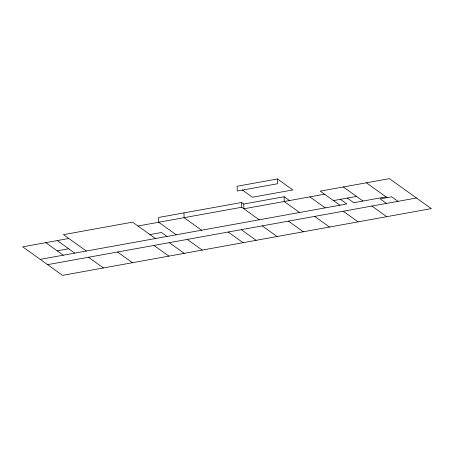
<?xml version="1.0" encoding="UTF-8"?>
<svg xmlns="http://www.w3.org/2000/svg" width="454" height="454" viewBox="0 0 454 454"><rect width="100%" height="100%" fill="white"/><g stroke="black" fill="none" stroke-linecap="round" stroke-linejoin="round"><path stroke-width="0.68" d="M277.468 178.955L237.124 186.248L237.232 191.026L277.576 183.739L277.468 178.955L292.819 189.948L252.475 197.235L242.237 189.908M289.8 200.799L284.113 196.73L243.77 204.022L241.613 202.478L158.616 217.472L158.724 222.256L176.231 234.786M68.809 238.498L22.7 246.828L62.561 275.362L431.3 208.613L389.424 178.638L320.263 191.134L339.921 205.208M137.976 226.001L241.721 207.257L259.228 219.787M324.57 194.221L243.877 208.8L243.77 204.022M333.457 200.583L356.515 196.417M57.21 250.863L68.736 248.781M149.951 234.576L161.476 232.493L167.01 236.449M40.207 259.359L346.839 203.959L340.375 199.334M386.031 196.877L353.757 202.711L347.293 198.08M47.596 264.648L416.477 198.001M343.241 211.235L358.121 221.858M398.033 201.332L391.723 196.815L380.191 198.897L386.507 203.415M366.372 182.803L387.109 197.649M371.888 206.059L386.729 216.677M343.315 186.969L362.979 201.043M309.866 196.877L325.217 207.864M314.65 216.399L329.508 227.04M299.578 212.5L284.221 201.508L284.113 196.73M288.421 221.138L303.295 231.784M262.196 225.876L277.076 236.528M241.267 229.662L256.152 240.314M228.186 232.022L243.077 242.68M201.593 230.201L184.086 217.67L183.978 212.892M187.281 239.411L202.189 250.086M169.285 242.663L184.205 253.343M155.484 238.532L132.591 222.148L63.424 234.644L86.317 251.028M153.951 245.432L168.877 256.118M117.541 252.015L132.477 262.707M88.485 257.265L103.433 267.962M57.283 240.58L74.791 253.111M45.758 242.663L63.265 255.193M241.613 202.478L241.721 207.257"/></g></svg>
